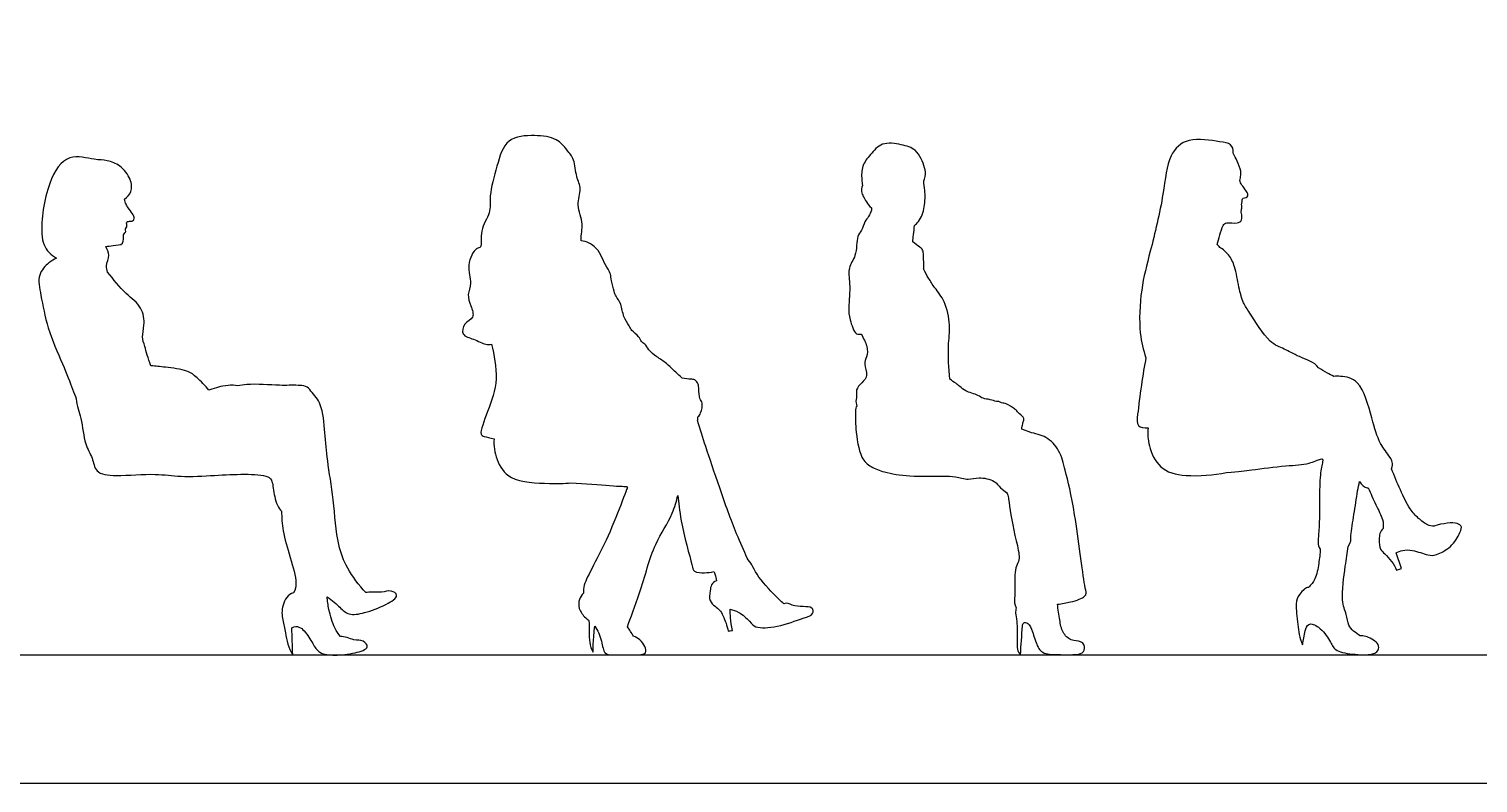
# Model space of a CAD drawing. Header units: millimetres. Extents: x 11.2 to 50.9, y -0.3 to 14.1.
# Drawn here: x 43.83 to 47.272, y 10.298 to 12.09 of the extents above; entities that cross this region are included whole.
import ezdxf

# ---------------------------------------------------------------- set-up
doc = ezdxf.new("R2010")
doc.units = ezdxf.units.MM
for name, color, linetype, true_color in [('AG-DIAGRAM', 7, 'Continuous', 0xfecc66), ('AG-OUTLINE', 7, 'Continuous', 0x8000ff), ('X-VPRT', 6, 'Continuous', 0xff00ff)]:
    doc.layers.add(name, color=color, linetype=linetype, true_color=true_color)

msp = doc.modelspace()

# ---------------------------------------------------------------- linework, layer by layer
at = {"layer": 'AG-DIAGRAM'}
msp.add_line((41.781, 10.6027), (50.6202, 10.6027), dxfattribs=at)
at = {"layer": 'AG-OUTLINE'}
for points in [[(47.09, 10.8081), (47.0773, 10.845)], [(47.0787, 10.8038), (47.09, 10.8081)]]:
    msp.add_lwpolyline(points, dxfattribs=at)
for points, knots in [([(45.142, 11.5864), (45.1411, 11.6025), (45.1498, 11.6269), (45.1279, 11.6707), (45.145, 11.7104), (45.1286, 11.7381), (45.127, 11.7803), (45.108, 11.8022), (45.0838, 11.8323), (45.0312, 11.8385), (44.9612, 11.8337), (44.9417, 11.7634), (44.9222, 11.6949), (44.9287, 11.6523), (44.8994, 11.6141), (44.9073, 11.5686), (44.8899, 11.5715), (44.8675, 11.5274), (44.8839, 11.4866), (44.8697, 11.4589), (44.8798, 11.4327), (44.8901, 11.4022), (44.8622, 11.392), (44.8561, 11.3606), (44.887, 11.3541), (44.9144, 11.3387), (44.924, 11.3404), (44.9284, 11.3408)], [-8.601473, -8.601473, -8.601473, -8.601473, -8.256647, -7.866834, -7.508099, -7.191009, -6.82598, -6.519525, -6.17692, -5.761163, -5.308258, -4.840727, -4.350773, -3.985754, -3.590786, -3.239261, -3.056028, -2.679132, -2.299713, -1.998064, -1.693911, -1.396162, -1.111093, -0.832468, -0.53136, -0.208222, 0, 0, 0, 0]), ([(45.9556, 11.7298), (45.9565, 11.7298), (45.9605, 11.7419), (45.9586, 11.7604), (45.9492, 11.7821), (45.9367, 11.805), (45.9019, 11.8163), (45.8554, 11.8227), (45.8285, 11.7916), (45.8074, 11.7656), (45.8076, 11.7371), (45.809, 11.7228), (45.8097, 11.7183)], [4.730882, 4.730882, 4.730882, 4.730882, 4.907304, 5.165138, 5.439979, 5.719906, 6.058528, 6.435956, 6.785547, 7.111437, 7.431243, 7.582294, 7.582294, 7.582294, 7.582294]), ([(46.6907, 11.7945), (46.6915, 11.8038), (46.6853, 11.819), (46.6562, 11.8216), (46.5819, 11.8355), (46.5338, 11.7895), (46.5264, 11.6953), (46.4939, 11.561), (46.4699, 11.4737), (46.4656, 11.367), (46.4769, 11.3276), (46.4832, 11.3083)], [-4.404236, -4.404236, -4.404236, -4.404236, -4.160787, -3.84924, -3.346995, -2.903685, -2.333057, -1.635963, -1.058718, -0.461198, 0, 0, 0, 0]), ([(44.0571, 11.6858), (44.0641, 11.6905), (44.0758, 11.7042), (44.0731, 11.7345), (44.0485, 11.7664), (44.0156, 11.7789), (43.9853, 11.7784), (43.919, 11.7968), (43.8713, 11.7243), (43.8539, 11.6046), (43.87, 11.5628), (43.8891, 11.5491), (43.8959, 11.5454)], [6.175396, 6.175396, 6.175396, 6.175396, 6.419575, 6.733193, 7.094975, 7.426862, 7.748547, 8.190981, 8.697797, 9.334897, 9.733892, 9.928502, 9.928502, 9.928502, 9.928502]), ([(46.6521, 11.5777), (46.6541, 11.585), (46.6593, 11.6005), (46.6647, 11.6234), (46.6748, 11.632), (46.7, 11.6263), (46.7124, 11.6348), (46.7107, 11.6516), (46.7087, 11.6573), (46.7124, 11.6655), (46.7092, 11.6742), (46.7131, 11.6808), (46.7111, 11.6868), (46.7177, 11.6889), (46.7253, 11.69), (46.7262, 11.6964), (46.7227, 11.7039), (46.7134, 11.7162), (46.7048, 11.7266), (46.7086, 11.7399), (46.71, 11.7527), (46.6995, 11.7768), (46.6939, 11.7885), (46.6907, 11.7945)], [1.066081, 1.066081, 1.066081, 1.066081, 1.330194, 1.608722, 1.800369, 2.08243, 2.286634, 2.509703, 2.653335, 2.814344, 2.947765, 3.100038, 3.228926, 3.36509, 3.517364, 3.679557, 3.846308, 4.071328, 4.277268, 4.477856, 4.683878, 4.972281, 5.23101, 5.23101, 5.23101, 5.23101]), ([(45.8097, 11.7183), (45.805, 11.7061), (45.8119, 11.6921), (45.8208, 11.6745), (45.8311, 11.6647)], [-1.0149525, -1.0149525, -1.0149525, -1.0149525, -0.5891092, -0.1096221, -0.1096221, -0.1096221, -0.1096221]), ([(45.9337, 11.6229), (45.9371, 11.6255), (45.9481, 11.6368), (45.9588, 11.6668), (45.9591, 11.7049), (45.9558, 11.7208), (45.9556, 11.7298)], [0.98005, 0.98005, 0.98005, 0.98005, 1.138187, 1.525912, 1.923704, 2.195535, 2.195535, 2.195535, 2.195535]), ([(44.0124, 11.573), (44.0184, 11.5735), (44.0287, 11.5764), (44.0582, 11.5758), (44.0517, 11.6018), (44.0619, 11.6078), (44.0579, 11.6159), (44.0646, 11.6193), (44.0593, 11.6337), (44.0724, 11.6323), (44.0804, 11.6357), (44.0806, 11.6437), (44.0761, 11.6505), (44.066, 11.665), (44.0602, 11.6728), (44.0576, 11.6816), (44.0571, 11.6858)], [0, 0, 0, 0, 0.245574, 0.520887, 0.77845, 0.956214, 1.103561, 1.241033, 1.431123, 1.610386, 1.775305, 1.92213, 2.089211, 2.330349, 2.515719, 2.723824, 2.723824, 2.723824, 2.723824]), ([(45.8313, 11.6596), (45.8295, 11.6544), (45.8252, 11.6438), (45.8144, 11.6328), (45.8086, 11.6103), (45.7953, 11.598), (45.797, 11.5493), (45.7734, 11.5234), (45.7822, 11.4844), (45.776, 11.4271), (45.7787, 11.4018), (45.7924, 11.361), (45.8034, 11.3646), (45.8071, 11.3651)], [-3.278442, -3.278442, -3.278442, -3.278442, -3.047324, -2.824191, -2.560093, -2.322912, -1.940898, -1.617682, -1.267423, -0.841379, -0.534385, -0.191226, 0, 0, 0, 0]), ([(45.9292, 11.584), (45.9298, 11.5895), (45.9312, 11.6024), (45.9328, 11.6154), (45.9337, 11.6229)], [0.0705472, 0.0705472, 0.0705472, 0.0705472, 0.2690159, 0.5388161, 0.5388161, 0.5388161, 0.5388161]), ([(44.0169, 11.5124), (44.0151, 11.5174), (44.0117, 11.5331), (44.0253, 11.5503), (44.0158, 11.5658), (44.0124, 11.573)], [3.4840687, 3.4840687, 3.4840687, 3.4840687, 3.6169973, 3.9145536, 4.1498308, 4.1498308, 4.1498308, 4.1498308]), ([(45.3814, 11.2599), (45.3752, 11.2661), (45.3603, 11.2794), (45.345, 11.2955), (45.3214, 11.3108), (45.3019, 11.3259), (45.2942, 11.342), (45.2833, 11.3464), (45.2802, 11.3603), (45.2603, 11.3726), (45.2565, 11.3852), (45.2403, 11.4059), (45.2386, 11.4361), (45.224, 11.4544), (45.2195, 11.4663), (45.2133, 11.4918), (45.212, 11.5074), (45.2057, 11.5193), (45.1927, 11.5415), (45.1845, 11.5642), (45.1615, 11.5825), (45.1485, 11.5856), (45.142, 11.5864)], [-5.177989, -5.177989, -5.177989, -5.177989, -4.89297, -4.61491, -4.312247, -4.026445, -3.791259, -3.60872, -3.401429, -3.133922, -2.928183, -2.642033, -2.325974, -2.058996, -1.852453, -1.561333, -1.334766, -1.128427, -0.840634, -0.555205, -0.253867, 0, 0, 0, 0]), ([(45.9549, 11.5197), (45.9566, 11.5197), (45.9549, 11.5316), (45.9555, 11.5547), (45.9527, 11.5672), (45.9448, 11.5723), (45.9347, 11.5805), (45.9292, 11.584)], [0.524727, 0.524727, 0.524727, 0.524727, 0.702758, 0.993684, 1.188072, 1.356745, 1.610668, 1.610668, 1.610668, 1.610668]), ([(46.8932, 11.2849), (46.8833, 11.2985), (46.8451, 11.3101), (46.8122, 11.331), (46.7739, 11.3421), (46.7308, 11.4158), (46.7135, 11.4377), (46.7034, 11.4769), (46.6956, 11.5246), (46.6816, 11.5538), (46.6664, 11.5664), (46.6584, 11.571)], [-3.458791, -3.458791, -3.458791, -3.458791, -3.049888, -2.670295, -2.300057, -1.761369, -1.438619, -1.068964, -0.649801, -0.314552, 0, 0, 0, 0]), ([(43.8959, 11.5454), (43.8892, 11.5425), (43.8764, 11.5353), (43.8482, 11.5054), (43.8595, 11.4542), (43.8727, 11.3774), (43.9093, 11.2972), (43.9332, 11.2354), (43.9396, 11.2188), (43.9425, 11.211)], [0, 0, 0, 0, 0.270191, 0.617438, 1.021284, 1.535639, 2.090354, 2.553521, 2.842536, 2.842536, 2.842536, 2.842536]), ([(44.1197, 11.2895), (44.1128, 11.3082), (44.1057, 11.336), (44.0976, 11.3578), (44.1057, 11.3861), (44.1005, 11.4316), (44.0577, 11.4601), (44.0308, 11.495), (44.0169, 11.5124)], [0.629437, 0.629437, 0.629437, 0.629437, 1.009618, 1.30455, 1.627522, 2.022769, 2.451842, 2.952083, 2.952083, 2.952083, 2.952083]), ([(46.0172, 11.2578), (46.0148, 11.2837), (46.012, 11.336), (46.02, 11.3852), (46.0078, 11.4425), (45.9818, 11.4739), (45.967, 11.497), (45.9587, 11.5121), (45.9549, 11.5197)], [-2.267911, -2.267911, -2.267911, -2.267911, -1.772978, -1.366017, -0.9414, -0.5807, -0.286189, 0, 0, 0, 0]), ([(45.8071, 11.3651), (45.812, 11.3545), (45.8233, 11.3353), (45.8214, 11.3107), (45.8113, 11.294), (45.825, 11.2662), (45.8086, 11.2494), (45.7925, 11.2333), (45.7979, 11.2138), (45.7924, 11.2037), (45.7967, 11.1944)], [-2.218769, -2.218769, -2.218769, -2.218769, -1.928687, -1.621774, -1.362365, -1.048894, -0.768046, -0.486735, -0.223334, 0, 0, 0, 0]), ([(44.9284, 11.3408), (44.9352, 11.3158), (44.9467, 11.2536), (44.9219, 11.1871), (44.8985, 11.1256), (44.9104, 11.1221), (44.9255, 11.1175), (44.9348, 11.1159)], [0.497091, 0.497091, 0.497091, 0.497091, 0.987745, 1.502401, 1.929695, 2.105588, 2.322762, 2.322762, 2.322762, 2.322762]), ([(44.2574, 11.2319), (44.2489, 11.2427), (44.2282, 11.262), (44.2075, 11.2801), (44.1529, 11.2861), (44.1312, 11.2887), (44.1197, 11.2895)], [-1.416233, -1.416233, -1.416233, -1.416233, -1.067656, -0.757231, -0.3404, 0, 0, 0, 0]), ([(46.4832, 11.3083), (46.4797, 11.2908), (46.4717, 11.2432), (46.464, 11.1782), (46.4595, 11.1442), (46.4787, 11.1421), (46.4883, 11.1421)], [9.630222, 9.630222, 9.630222, 9.630222, 10.091972, 10.570079, 10.868955, 11.119904, 11.119904, 11.119904, 11.119904]), ([(45.4192, 11.1679), (45.4218, 11.1703), (45.4274, 11.1798), (45.4318, 11.2015), (45.4219, 11.2107), (45.4212, 11.2342), (45.4205, 11.2458), (45.4121, 11.2591), (45.3987, 11.2573), (45.3814, 11.2599)], [3.431966, 3.431966, 3.431966, 3.431966, 3.59619, 3.886661, 4.100794, 4.386155, 4.599416, 4.81434, 5.093664, 5.093664, 5.093664, 5.093664]), ([(46.1404, 11.2014), (46.1353, 11.2051), (46.1273, 11.2038), (46.1133, 11.2099), (46.0959, 11.2111), (46.0847, 11.2203), (46.0539, 11.2286), (46.0416, 11.241), (46.0283, 11.2502), (46.0172, 11.2578)], [-4.162779, -4.162779, -4.162779, -4.162779, -3.973254, -3.739564, -3.497669, -3.270123, -2.941048, -2.692403, -2.383306, -2.383306, -2.383306, -2.383306]), ([(46.9295, 11.2644), (46.9242, 11.2671), (46.9103, 11.2732), (46.9, 11.2804), (46.8932, 11.2849)], [3.485652, 3.485652, 3.485652, 3.485652, 3.6615704, 3.9458673, 3.9458673, 3.9458673, 3.9458673]), ([(47.0668, 11.0447), (47.0708, 11.0577), (47.0634, 11.0736), (47.036, 11.1059), (47.0202, 11.1642), (46.9951, 11.2568), (46.9534, 11.2647), (46.9348, 11.2647), (46.9295, 11.2644)], [3.777461, 3.777461, 3.777461, 3.777461, 4.05518, 4.431478, 4.905133, 5.467646, 5.856088, 6.005233, 6.005233, 6.005233, 6.005233]), ([(44.3261, 11.2417), (44.3191, 11.2436), (44.3005, 11.2433), (44.278, 11.239), (44.2683, 11.2349), (44.2574, 11.2319)], [-15.9801106, -15.9801106, -15.9801106, -15.9801106, -15.7136369, -15.3950802, -15.0503069, -15.0503069, -15.0503069, -15.0503069]), ([(44.4998, 11.2293), (44.4941, 11.2413), (44.4654, 11.2442), (44.4252, 11.2416), (44.3622, 11.2478), (44.3327, 11.243), (44.3261, 11.2417)], [3.485899, 3.485899, 3.485899, 3.485899, 3.834195, 4.259391, 4.821116, 4.996105, 4.996105, 4.996105, 4.996105]), ([(44.6305, 10.7504), (44.6136, 10.7677), (44.5849, 10.8089), (44.5615, 10.8645), (44.5544, 10.9716), (44.5387, 11.0627), (44.5334, 11.128), (44.5274, 11.1984), (44.5088, 11.2197), (44.4998, 11.2293)], [-3.409979, -3.409979, -3.409979, -3.409979, -2.917178, -2.468143, -1.871418, -1.310969, -0.837571, -0.363106, 0, 0, 0, 0]), ([(43.9425, 11.211), (43.9435, 11.1941), (43.9571, 11.1636), (43.9604, 11.1029), (43.9823, 11.0726), (43.9864, 11.033), (44.0407, 11.0261), (44.1312, 11.035), (44.19, 11.0242), (44.2722, 11.0292), (44.3384, 11.0328), (44.3984, 11.0302), (44.4093, 11.0142), (44.4118, 10.9793), (44.4224, 10.9495), (44.4302, 10.9441)], [0.384402, 0.384402, 0.384402, 0.384402, 0.760372, 1.228833, 1.594084, 1.927631, 2.331721, 2.906942, 3.376137, 3.909021, 4.414488, 4.86005, 5.098886, 5.457585, 5.820019, 5.820019, 5.820019, 5.820019]), ([(45.7967, 11.1944), (45.7942, 11.1913), (45.7927, 11.1782), (45.793, 11.1393), (45.803, 11.0703), (45.8299, 11.0487), (45.8636, 11.0352), (45.922, 11.0255), (45.9989, 11.0275), (46.0297, 11.027), (46.0628, 11.0172), (46.0844, 11.0262), (46.125, 11.0181), (46.1359, 10.9991), (46.1526, 10.989), (46.1553, 10.9835), (46.1585, 10.9621), (46.1662, 10.9055), (46.1827, 10.8442), (46.1817, 10.8251), (46.1727, 10.809), (46.1716, 10.784), (46.172, 10.7384), (46.1704, 10.724), (46.1748, 10.7144)], [1.264102, 1.264102, 1.264102, 1.264102, 1.476714, 1.846589, 2.323744, 2.650142, 2.98708, 3.439259, 3.952842, 4.281363, 4.611816, 4.936536, 5.298694, 5.569555, 5.814221, 5.957811, 6.219084, 7.205003, 7.663913, 7.912265, 8.147585, 8.442486, 8.840141, 9.084602, 9.084602, 9.084602, 9.084602]), ([(46.1881, 11.1392), (46.1886, 11.1434), (46.1904, 11.1516), (46.1917, 11.1558), (46.1948, 11.1649), (46.188, 11.1702), (46.1779, 11.1808), (46.1715, 11.1878), (46.1515, 11.2003), (46.1442, 11.201), (46.1404, 11.2014)], [-1.4991, -1.4991, -1.4991, -1.4991, -1.306491, -1.17829, -1.017226, -0.85728, -0.643346, -0.459655, -0.19129, 0, 0, 0, 0]), ([(45.5358, 10.8326), (45.5292, 10.8507), (45.508, 10.8926), (45.4695, 11.0028), (45.4378, 11.0967), (45.4243, 11.1387), (45.4179, 11.1594)], [2.51391, 2.51391, 2.51391, 2.51391, 2.96073, 3.587298, 4.207881, 4.709521, 4.709521, 4.709521, 4.709521]), ([(46.2732, 10.7227), (46.2841, 10.7243), (46.3123, 10.729), (46.338, 10.7393), (46.3422, 10.7496), (46.3355, 10.7714), (46.3145, 10.9516), (46.2929, 11.0343), (46.2803, 11.0876), (46.247, 11.1239), (46.2157, 11.1279), (46.194, 11.1367), (46.1881, 11.1392)], [9.822149, 9.822149, 9.822149, 9.822149, 10.025446, 10.370211, 10.530157, 10.778498, 11.484988, 12.121453, 12.533551, 12.911068, 13.284557, 13.426961, 13.426961, 13.426961, 13.426961]), ([(46.4883, 11.1421), (46.4869, 11.1279), (46.4883, 11.0992), (46.5138, 11.0416), (46.5773, 11.0242), (46.6447, 11.0301), (46.6743, 11.0356)], [0, 0, 0, 0, 0.375678, 0.801808, 1.253073, 1.786356, 1.786356, 1.786356, 1.786356]), ([(44.9348, 11.1159), (44.9336, 11.0995), (44.9386, 11.0658), (44.9709, 11.0126), (45.0582, 11.0102), (45.1016, 11.0093), (45.1175, 11.0114)], [0, 0, 0, 0, 0.401868, 0.826126, 1.37427, 1.708963, 1.708963, 1.708963, 1.708963]), ([(46.6743, 11.0356), (46.7057, 11.0377), (46.7374, 11.0428), (46.8154, 11.0529), (46.8694, 11.0546), (46.9032, 11.0716), (46.9042, 11.0661), (46.8958, 11.029), (46.8954, 10.9703), (46.8956, 10.8923), (46.8897, 10.8644), (46.8974, 10.8539)], [1.908306, 1.908306, 1.908306, 1.908306, 2.272186, 2.810584, 3.260437, 3.61129, 3.977887, 4.347774, 4.816596, 5.353598, 5.681259, 5.681259, 5.681259, 5.681259]), ([(46.9635, 10.8601), (46.9709, 10.8697), (46.9683, 10.8884), (46.9783, 10.9371), (46.9839, 10.9833), (46.989, 11.0072), (46.9907, 11.0144)], [6.358179, 6.358179, 6.358179, 6.358179, 6.64911, 7.106298, 7.588294, 7.805216, 7.805216, 7.805216, 7.805216]), ([(46.9907, 11.0144), (46.9959, 11.0065), (47.0026, 10.9998), (47.0102, 10.9993), (47.0112, 10.9994)], [2.901052, 2.901052, 2.901052, 2.901052, 3.124373, 3.1545155, 3.1545155, 3.1545155, 3.1545155]), ([(47.1677, 10.9082), (47.1623, 10.9086), (47.1508, 10.9101), (47.1296, 10.9273), (47.1083, 10.9492), (47.0871, 10.9954), (47.0731, 11.0277), (47.0668, 11.0447)], [-1.667568, -1.667568, -1.667568, -1.667568, -1.436576, -1.145234, -0.827589, -0.422841, 0, 0, 0, 0]), ([(45.1175, 11.0114), (45.1497, 11.0092), (45.2092, 11.0054), (45.2357, 11.0028), (45.2532, 11.0032), (45.2485, 10.9934), (45.2216, 10.9192), (45.1889, 10.848), (45.1575, 10.7905), (45.1453, 10.7623), (45.1475, 10.749)], [-10.917106, -10.917106, -10.917106, -10.917106, -10.399804, -10.087116, -9.887033, -9.748697, -9.320141, -8.7924, -8.331679, -7.984491, -7.984491, -7.984491, -7.984491]), ([(45.2515, 10.669), (45.2584, 10.689), (45.2854, 10.7552), (45.3118, 10.8662), (45.3558, 10.9253), (45.3681, 10.9677), (45.3711, 10.9816)], [-6.51594, -6.51594, -6.51594, -6.51594, -6.004079, -5.361115, -4.836487, -4.558367, -4.558367, -4.558367, -4.558367]), ([(45.3711, 10.9816), (45.3733, 10.9653), (45.3775, 10.9134), (45.4053, 10.819), (45.4076, 10.7987), (45.4361, 10.7971), (45.4486, 10.7987), (45.457, 10.8003)], [0.04046, 0.04046, 0.04046, 0.04046, 0.411802, 0.982375, 1.219809, 1.500016, 1.75638, 1.75638, 1.75638, 1.75638]), ([(47.0112, 10.9994), (47.0172, 10.986), (47.0279, 10.9601), (47.0473, 10.925), (47.0471, 10.9101), (47.047, 10.9031)], [-0.9982746, -0.9982746, -0.9982746, -0.9982746, -0.6186314, -0.2618744, 0, 0, 0, 0]), ([(44.4302, 10.9441), (44.4303, 10.9284), (44.432, 10.8961), (44.4501, 10.8361), (44.4679, 10.7752), (44.4627, 10.7583), (44.4587, 10.7496)], [0, 0, 0, 0, 0.396316, 0.863129, 1.321296, 1.578767, 1.578767, 1.578767, 1.578767]), ([(47.0773, 10.845), (47.0823, 10.8476), (47.0934, 10.8516), (47.117, 10.8533), (47.1528, 10.8378), (47.1738, 10.8393), (47.209, 10.8578), (47.2296, 10.8907), (47.2351, 10.9109), (47.2161, 10.9173), (47.1947, 10.9154), (47.167, 10.9097), (47.1677, 10.9082)], [0, 0, 0, 0, 0.237617, 0.519085, 0.875566, 1.139734, 1.498289, 1.864678, 2.099558, 2.324205, 2.623145, 2.913679, 2.913679, 2.913679, 2.913679]), ([(47.047, 10.9031), (47.0383, 10.8961), (47.0366, 10.8762), (47.0383, 10.853), (47.0514, 10.8427), (47.0676, 10.8247), (47.0753, 10.811), (47.0787, 10.8038)], [0, 0, 0, 0, 0.306321, 0.613009, 0.863142, 1.174023, 1.484918, 1.484918, 1.484918, 1.484918]), ([(46.8974, 10.8539), (46.8967, 10.8426), (46.8935, 10.8178), (46.8875, 10.7822), (46.8752, 10.7687), (46.8691, 10.7629)], [-0.9341797, -0.9341797, -0.9341797, -0.9341797, -0.6433321, -0.2887221, 0, 0, 0, 0]), ([(46.9924, 10.6478), (46.9865, 10.6512), (46.9744, 10.6603), (46.9635, 10.672), (46.9597, 10.7008), (46.9451, 10.7328), (46.9567, 10.8113), (46.9611, 10.8451), (46.9635, 10.8601)], [-2.020777, -2.020777, -2.020777, -2.020777, -1.816506, -1.574263, -1.28022, -0.939691, -0.425897, -0.061423, -0.061423, -0.061423, -0.061423]), ([(45.6233, 10.7238), (45.6154, 10.7308), (45.5999, 10.7451), (45.5607, 10.7877), (45.5482, 10.8162), (45.5398, 10.8269), (45.5358, 10.8326)], [-1.514301, -1.514301, -1.514301, -1.514301, -1.192104, -0.571187, -0.260227, 0, 0, 0, 0]), ([(45.4632, 10.7781), (45.4509, 10.7757), (45.448, 10.7538), (45.4446, 10.7311), (45.4595, 10.7177), (45.4715, 10.7093), (45.4799, 10.6945), (45.4887, 10.6712), (45.4907, 10.6588), (45.4941, 10.6594), (45.4976, 10.66), (45.5011, 10.6606), (45.499, 10.6706), (45.4961, 10.6908), (45.4956, 10.7042), (45.4956, 10.7109)], [7.27665, 7.27665, 7.27665, 7.27665, 7.582361, 7.87661, 8.134013, 8.363631, 8.611625, 8.986267, 8.986267, 8.986267, 9.184895, 9.184895, 9.184895, 9.522197, 9.794941, 9.794941, 9.794941, 9.794941]), ([(45.457, 10.8003), (45.4577, 10.7984), (45.4609, 10.7904), (45.4619, 10.7845), (45.4632, 10.7781)], [-0.265442, -0.265442, -0.265442, -0.265442, -0.2021573, 0, 0, 0, 0]), ([(44.4587, 10.7496), (44.4459, 10.7473), (44.4284, 10.7195), (44.4325, 10.6848), (44.441, 10.6494), (44.4454, 10.6183), (44.4567, 10.6027), (44.4559, 10.625), (44.4553, 10.646), (44.4546, 10.6671)], [7.017476, 7.017476, 7.017476, 7.017476, 7.381205, 7.752082, 8.124698, 8.740302, 8.740302, 8.740302, 9.232703, 9.232703, 9.232703, 9.232703]), ([(44.5381, 10.7407), (44.5512, 10.7325), (44.5681, 10.7159), (44.5893, 10.695), (44.6294, 10.702), (44.675, 10.719), (44.7128, 10.7428), (44.6884, 10.7578), (44.6689, 10.749), (44.6381, 10.7525), (44.6305, 10.7504)], [2.772605, 2.772605, 2.772605, 2.772605, 3.125443, 3.429199, 3.784234, 4.216367, 4.553429, 4.791448, 5.072913, 5.427546, 5.427546, 5.427546, 5.427546]), ([(44.5699, 10.6464), (44.5647, 10.6527), (44.5544, 10.6653), (44.5417, 10.7108), (44.539, 10.7304), (44.5381, 10.7407)], [-0.9974681, -0.9974681, -0.9974681, -0.9974681, -0.7121991, -0.3219915, 0, 0, 0, 0]), ([(45.1475, 10.749), (45.1432, 10.7448), (45.136, 10.7346), (45.1344, 10.7115), (45.1481, 10.6939), (45.1576, 10.6864), (45.1603, 10.6843)], [0, 0, 0, 0, 0.231487, 0.4852568, 0.7692218, 0.8776977, 0.8776977, 0.8776977, 0.8776977]), ([(46.8691, 10.7629), (46.8643, 10.7643), (46.8454, 10.7452), (46.8371, 10.7241), (46.8455, 10.6732), (46.8466, 10.6436), (46.8553, 10.6265)], [-1.778152, -1.778152, -1.778152, -1.778152, -1.472093, -1.171137, -0.747637, -0.333242, -0.333242, -0.333242, -0.333242]), ([(45.4956, 10.7109), (45.5027, 10.7093), (45.5166, 10.7056), (45.5427, 10.6826), (45.5553, 10.6646), (45.6098, 10.6675), (45.6661, 10.6894), (45.6942, 10.6969), (45.6923, 10.7177), (45.6677, 10.7165), (45.6436, 10.7187), (45.6309, 10.7269), (45.6233, 10.7238)], [2.530517, 2.530517, 2.530517, 2.530517, 2.803722, 3.142866, 3.40495, 3.821339, 4.294328, 4.586149, 4.795776, 5.066368, 5.367713, 5.607771, 5.607771, 5.607771, 5.607771]), ([(46.1748, 10.7144), (46.174, 10.7102), (46.1725, 10.7006), (46.178, 10.6812), (46.177, 10.6266), (46.1772, 10.611), (46.1851, 10.6027), (46.1867, 10.6256), (46.1884, 10.6484), (46.19, 10.6713), (46.1902, 10.674), (46.1918, 10.6811), (46.2054, 10.6783), (46.2141, 10.6574), (46.2242, 10.6248), (46.2318, 10.6122), (46.246, 10.6028), (46.286, 10.6032), (46.3157, 10.6022), (46.3377, 10.6075), (46.3385, 10.6263), (46.3281, 10.6357), (46.3041, 10.6354), (46.2834, 10.6555), (46.2785, 10.6859), (46.2741, 10.7102), (46.2732, 10.7227)], [0, 0, 0, 0, 0.205614, 0.465319, 0.88467, 1.331881, 1.331881, 1.331881, 1.807135, 1.807135, 1.807135, 1.970617, 2.147208, 2.418997, 2.757328, 2.971705, 3.194408, 3.554663, 3.878353, 4.130699, 4.352227, 4.551272, 4.823421, 5.11681, 5.431994, 5.78343, 5.78343, 5.78343, 5.78343]), ([(44.4546, 10.6671), (44.468, 10.6735), (44.4865, 10.6597), (44.504, 10.6298), (44.5189, 10.6042), (44.5595, 10.6005), (44.5996, 10.605), (44.6424, 10.618), (44.6228, 10.6389), (44.6016, 10.6355), (44.5793, 10.647), (44.5699, 10.6464)], [2.218246, 2.218246, 2.218246, 2.218246, 2.54919, 2.938851, 3.274307, 3.666395, 4.143626, 4.515864, 4.778723, 5.089563, 5.481205, 5.481205, 5.481205, 5.481205]), ([(45.1603, 10.6843), (45.1606, 10.6734), (45.1611, 10.6515), (45.1607, 10.6232), (45.1699, 10.6091), (45.1701, 10.6224), (45.1712, 10.6441), (45.1733, 10.6636), (45.1742, 10.6707)], [0, 0, 0, 0, 0.314694, 0.843261, 0.843261, 0.843261, 1.189856, 1.391832, 1.391832, 1.391832, 1.391832]), ([(45.1742, 10.6707), (45.1811, 10.6613), (45.1914, 10.6358), (45.1951, 10.6035), (45.217, 10.6023), (45.263, 10.603), (45.2992, 10.6028), (45.2937, 10.6236), (45.2834, 10.638), (45.2719, 10.6448), (45.2659, 10.6466)], [1.079244, 1.079244, 1.079244, 1.079244, 1.408681, 1.706241, 1.934134, 2.322353, 2.620691, 2.829459, 3.074398, 3.27419, 3.27419, 3.27419, 3.27419]), ([(46.8553, 10.6265), (46.8574, 10.6376), (46.8595, 10.6486), (46.8617, 10.6597), (46.8629, 10.6654), (46.8681, 10.6809), (46.8971, 10.6695), (46.9212, 10.636), (46.9315, 10.6104), (46.9676, 10.6045), (47.0229, 10.6003), (47.0384, 10.615), (47.0336, 10.6344), (47.0052, 10.6472), (46.9971, 10.648), (46.9924, 10.6478)], [-6.831203, -6.831203, -6.831203, -6.831203, -6.49796, -6.49796, -6.49796, -6.258918, -5.977409, -5.604968, -5.289726, -4.886671, -4.537911, -4.294723, -4.113723, -3.777071, -3.568824, -3.568824, -3.568824, -3.568824]), ([(45.2659, 10.6466), (45.2637, 10.6506), (45.2592, 10.6584), (45.2542, 10.6656), (45.2515, 10.669)], [-0.4008527, -0.4008527, -0.4008527, -0.4008527, -0.1988782, 0, 0, 0, 0])]:
    msp.add_open_spline(points, degree=3, knots=knots, dxfattribs=at)
for points in [[(45.8311, 11.6647), (45.8312, 11.663), (45.8313, 11.6613), (45.8313, 11.6596)], [(46.6584, 11.571), (46.6564, 11.5734), (46.6543, 11.5757), (46.6521, 11.5777)], [(45.4179, 11.1594), (45.4189, 11.1621), (45.4193, 11.1651), (45.4192, 11.1679)]]:
    msp.add_open_spline(points, degree=3, dxfattribs=at)
at = {"layer": 'X-VPRT'}
msp.add_lwpolyline([(41.4762, 12.1267), (41.4762, 10.2979), (50.925, 10.2979), (50.925, 12.1267)], close=True, dxfattribs=at)

doc.saveas('drawing.dxf')
